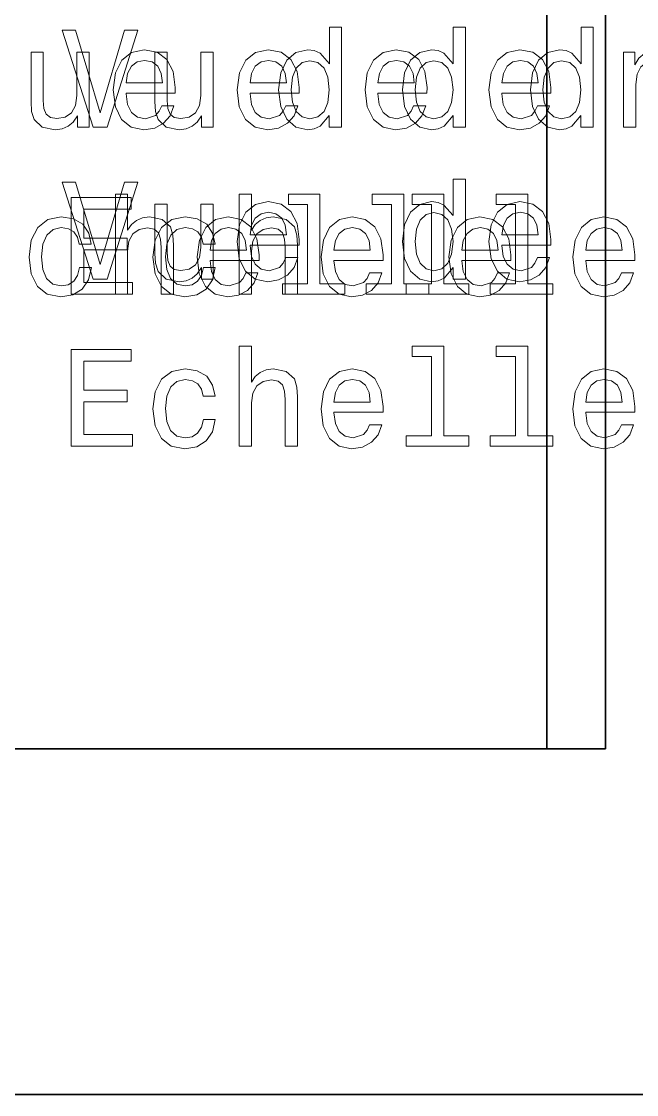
# Model space of a CAD drawing. Extents: x 315 to 857, y 212 to 651.
# Drawn here: x 426.14 to 448.39, y 289.08 to 327.9 of the extents above; entities that cross this region are included whole.
import ezdxf

# ---------------------------------------------------------------- set-up
doc = ezdxf.new("R2010")
doc.units = 0

msp = doc.modelspace()

# ---------------------------------------------------------------- linework, layer by layer
at = {"color": 7, "lineweight": 35}
for p, q in [((445.142, 352.348), (445.142, 301.585)), ((447.263, 301.584), (447.263, 352.348)), ((447.263, 301.584), (447.263, 352.348)), ((418.026, 301.585), (445.142, 301.585)), ((397.412, 289.079), (453.792, 289.079)), ((397.412, 289.079), (453.792, 289.079))]:
    msp.add_line(p, q, dxfattribs=at)
at = {"color": 7, "lineweight": 35, "ltscale": 3.20435e-05}
msp.add_line((445.142, 301.585), (445.142, 301.584), dxfattribs=at)
at = {"color": 7, "lineweight": 35, "ltscale": 0.053037}
msp.add_line((445.142, 301.584), (447.263, 301.584), dxfattribs=at)
at = {"color": 7, "lineweight": 13}
for points in [[(437.272, 324.498), (437.272, 324.079), (437.716, 324.079), (437.716, 327.7), (437.277, 327.7), (437.277, 326.374), (436.939, 326.757), (436.732, 326.848), (436.495, 326.883), (436.066, 326.783), (435.734, 326.5), (435.517, 326.046), (435.441, 325.436), (435.517, 324.826), (435.734, 324.367), (436.066, 324.079), (436.495, 323.984), (436.732, 324.019), (436.944, 324.11)], [(441.755, 324.498), (441.755, 324.079), (442.199, 324.079), (442.199, 327.7), (441.76, 327.7), (441.76, 326.374), (441.422, 326.757), (441.215, 326.848), (440.978, 326.883), (440.55, 326.783), (440.217, 326.5), (440, 326.046), (439.924, 325.436), (440, 324.826), (440.217, 324.367), (440.55, 324.079), (440.978, 323.984), (441.215, 324.019), (441.427, 324.11)], [(446.38, 324.498), (446.38, 324.079), (446.824, 324.079), (446.824, 327.7), (446.385, 327.7), (446.385, 326.374), (446.047, 326.757), (445.84, 326.848), (445.603, 326.883), (445.175, 326.783), (444.842, 326.5), (444.625, 326.046), (444.549, 325.436), (444.625, 324.826), (444.842, 324.367), (445.175, 324.079), (445.603, 323.984), (445.84, 324.019), (446.052, 324.11)], [(429.868, 327.584), (428.991, 324.604), (428.088, 327.584), (427.609, 327.584), (428.738, 324.079), (429.243, 324.079), (430.347, 327.584)], [(428.587, 326.788), (428.144, 326.788), (428.144, 325.224), (428.093, 324.861), (427.947, 324.599), (427.72, 324.438), (427.422, 324.387), (427.185, 324.427), (427.034, 324.548), (426.948, 324.755), (426.928, 325.048), (426.928, 326.788), (426.484, 326.788), (426.484, 325.007), (426.499, 324.649), (426.595, 324.352), (426.888, 324.079), (427.357, 323.984), (427.609, 324.019), (427.826, 324.11), (428.012, 324.266), (428.164, 324.493), (428.164, 324.079), (428.587, 324.079)], [(429.924, 325.305), (431.699, 325.305), (431.704, 325.512), (431.623, 326.092), (431.401, 326.525), (431.048, 326.788), (430.579, 326.883), (430.121, 326.783), (429.767, 326.5), (429.541, 326.041), (429.46, 325.436), (429.535, 324.816), (429.762, 324.362), (430.11, 324.079), (430.564, 323.984), (430.958, 324.049), (431.28, 324.221), (431.517, 324.493), (431.654, 324.856), (431.215, 324.856), (431.124, 324.654), (430.993, 324.503), (430.62, 324.382), (430.332, 324.438), (430.115, 324.614), (429.974, 324.901), (429.924, 325.29)], [(433.071, 326.788), (432.627, 326.788), (432.627, 325.224), (432.576, 324.861), (432.43, 324.599), (432.203, 324.438), (431.906, 324.387), (431.669, 324.427), (431.517, 324.548), (431.432, 324.755), (431.411, 325.048), (431.411, 326.788), (430.968, 326.788), (430.968, 325.007), (430.983, 324.649), (431.079, 324.352), (431.371, 324.079), (431.84, 323.984), (432.092, 324.019), (432.309, 324.11), (432.496, 324.266), (432.647, 324.493), (432.647, 324.079), (433.071, 324.079)], [(434.407, 325.305), (436.182, 325.305), (436.187, 325.512), (436.107, 326.092), (435.885, 326.525), (435.532, 326.788), (435.063, 326.883), (434.604, 326.783), (434.251, 326.5), (434.024, 326.041), (433.943, 325.436), (434.019, 324.816), (434.246, 324.362), (434.594, 324.079), (435.048, 323.984), (435.441, 324.049), (435.764, 324.221), (436.001, 324.493), (436.137, 324.856), (435.698, 324.856), (435.607, 324.654), (435.476, 324.503), (435.103, 324.382), (434.816, 324.438), (434.599, 324.614), (434.457, 324.901), (434.407, 325.29)], [(439.032, 325.305), (440.807, 325.305), (440.812, 325.512), (440.731, 326.092), (440.51, 326.525), (440.157, 326.788), (439.688, 326.883), (439.229, 326.783), (438.876, 326.5), (438.649, 326.041), (438.568, 325.436), (438.644, 324.816), (438.871, 324.362), (439.218, 324.079), (439.672, 323.984), (440.066, 324.049), (440.389, 324.221), (440.626, 324.493), (440.762, 324.856), (440.323, 324.856), (440.232, 324.654), (440.101, 324.503), (439.728, 324.382), (439.44, 324.438), (439.224, 324.614), (439.082, 324.901), (439.032, 325.29)], [(443.515, 325.305), (445.29, 325.305), (445.295, 325.512), (445.215, 326.092), (444.993, 326.525), (444.64, 326.788), (444.171, 326.883), (443.712, 326.783), (443.359, 326.5), (443.132, 326.041), (443.051, 325.436), (443.127, 324.816), (443.354, 324.362), (443.702, 324.079), (444.156, 323.984), (444.549, 324.049), (444.872, 324.221), (445.109, 324.493), (445.245, 324.856), (444.806, 324.856), (444.715, 324.654), (444.584, 324.503), (444.211, 324.382), (443.924, 324.438), (443.707, 324.614), (443.566, 324.901), (443.515, 325.29)], [(447.918, 324.079), (448.362, 324.079), (448.362, 325.628), (448.407, 326.001), (448.543, 326.268), (448.765, 326.43), (449.063, 326.485), (449.285, 326.45), (449.451, 326.349), (449.552, 326.177), (449.587, 325.945), (450.036, 325.945), (449.976, 326.354), (449.809, 326.646), (449.532, 326.823), (449.154, 326.883), (448.896, 326.843), (448.675, 326.742), (448.478, 326.571), (448.322, 326.339), (448.322, 326.788), (447.918, 326.788)], [(429.924, 325.678), (429.979, 326.026), (430.115, 326.283), (430.322, 326.44), (430.595, 326.495), (430.862, 326.44), (431.069, 326.283), (431.195, 326.026), (431.24, 325.678)], [(434.407, 325.678), (434.463, 326.026), (434.599, 326.283), (434.805, 326.44), (435.078, 326.495), (435.345, 326.44), (435.552, 326.283), (435.678, 326.026), (435.723, 325.678)], [(436.571, 326.485), (436.863, 326.414), (437.085, 326.218), (437.216, 325.89), (437.267, 325.436), (437.216, 324.977), (437.085, 324.649), (436.863, 324.448), (436.571, 324.382), (436.293, 324.448), (436.082, 324.649), (435.94, 324.982), (435.895, 325.436), (435.94, 325.885), (436.082, 326.213), (436.293, 326.414)], [(439.032, 325.678), (439.087, 326.026), (439.224, 326.283), (439.43, 326.44), (439.703, 326.495), (439.97, 326.44), (440.177, 326.283), (440.303, 326.026), (440.348, 325.678)], [(441.054, 326.485), (441.347, 326.414), (441.568, 326.218), (441.7, 325.89), (441.75, 325.436), (441.7, 324.977), (441.568, 324.649), (441.347, 324.448), (441.054, 324.382), (440.777, 324.448), (440.565, 324.649), (440.424, 324.982), (440.378, 325.436), (440.424, 325.885), (440.565, 326.213), (440.777, 326.414)], [(443.515, 325.678), (443.571, 326.026), (443.707, 326.283), (443.914, 326.44), (444.186, 326.495), (444.453, 326.44), (444.66, 326.283), (444.786, 326.026), (444.831, 325.678)], [(445.679, 326.485), (445.971, 326.414), (446.193, 326.218), (446.324, 325.89), (446.375, 325.436), (446.324, 324.977), (446.193, 324.649), (445.971, 324.448), (445.679, 324.382), (445.401, 324.448), (445.19, 324.649), (445.048, 324.982), (445.003, 325.436), (445.048, 325.885), (445.19, 326.213), (445.401, 326.414)], [(429.868, 322.088), (428.991, 319.108), (428.088, 322.088), (427.609, 322.088), (428.738, 318.583), (429.243, 318.583), (430.347, 322.088)], [(441.755, 319.002), (441.755, 318.583), (442.199, 318.583), (442.199, 322.204), (441.76, 322.204), (441.76, 320.878), (441.422, 321.261), (441.215, 321.352), (440.978, 321.387), (440.55, 321.286), (440.217, 321.004), (440, 320.55), (439.924, 319.94), (440, 319.33), (440.217, 318.871), (440.55, 318.583), (440.978, 318.487), (441.215, 318.523), (441.427, 318.613)], [(427.932, 318.033), (430.151, 318.033), (430.151, 318.456), (428.396, 318.456), (428.396, 319.641), (429.959, 319.641), (429.959, 320.06), (428.396, 320.06), (428.396, 321.109), (430.11, 321.109), (430.11, 321.533), (427.932, 321.533)], [(429.535, 318.033), (429.979, 318.033), (429.979, 319.596), (430.025, 319.954), (430.171, 320.216), (430.398, 320.378), (430.7, 320.438), (430.943, 320.388), (431.094, 320.252), (431.169, 320.025), (431.195, 319.722), (431.195, 318.033), (431.639, 318.033), (431.639, 319.813), (431.618, 320.171), (431.528, 320.468), (431.23, 320.741), (430.766, 320.837), (430.514, 320.801), (430.297, 320.706), (430.115, 320.554), (429.979, 320.347), (429.979, 321.654), (429.535, 321.654)], [(434.019, 318.033), (434.463, 318.033), (434.463, 319.596), (434.508, 319.954), (434.654, 320.216), (434.881, 320.378), (435.184, 320.438), (435.426, 320.388), (435.577, 320.252), (435.653, 320.025), (435.678, 319.722), (435.678, 318.033), (436.122, 318.033), (436.122, 319.813), (436.102, 320.171), (436.011, 320.468), (435.713, 320.741), (435.249, 320.837), (434.997, 320.801), (434.78, 320.706), (434.599, 320.554), (434.463, 320.347), (434.463, 321.654), (434.019, 321.654)], [(436.49, 321.28), (436.49, 318.406), (435.577, 318.406), (435.577, 318.033), (437.842, 318.033), (437.842, 318.406), (436.934, 318.406), (436.934, 321.654), (435.794, 321.654), (435.794, 321.28)], [(439.526, 321.28), (439.526, 318.406), (438.613, 318.406), (438.613, 318.033), (440.878, 318.033), (440.878, 318.406), (439.97, 318.406), (439.97, 321.654), (438.83, 321.654), (438.83, 321.28)], [(440.973, 321.28), (440.973, 318.406), (440.061, 318.406), (440.061, 318.033), (442.325, 318.033), (442.325, 318.406), (441.417, 318.406), (441.417, 321.654), (440.277, 321.654), (440.277, 321.28)], [(444.009, 321.28), (444.009, 318.406), (443.097, 318.406), (443.097, 318.033), (445.361, 318.033), (445.361, 318.406), (444.453, 318.406), (444.453, 321.654), (443.313, 321.654), (443.313, 321.28)], [(433.071, 321.291), (432.627, 321.291), (432.627, 319.728), (432.576, 319.365), (432.43, 319.103), (432.203, 318.941), (431.906, 318.891), (431.669, 318.931), (431.517, 319.052), (431.432, 319.259), (431.411, 319.552), (431.411, 321.291), (430.968, 321.291), (430.968, 319.511), (430.983, 319.153), (431.079, 318.856), (431.371, 318.583), (431.84, 318.487), (432.092, 318.523), (432.309, 318.613), (432.496, 318.77), (432.647, 318.997), (432.647, 318.583), (433.071, 318.583)], [(434.407, 319.809), (436.182, 319.809), (436.187, 320.016), (436.107, 320.595), (435.885, 321.029), (435.532, 321.291), (435.063, 321.387), (434.604, 321.286), (434.251, 321.004), (434.024, 320.545), (433.943, 319.94), (434.019, 319.32), (434.246, 318.866), (434.594, 318.583), (435.048, 318.487), (435.441, 318.553), (435.764, 318.724), (436.001, 318.997), (436.137, 319.36), (435.698, 319.36), (435.607, 319.158), (435.476, 319.007), (435.103, 318.886), (434.816, 318.941), (434.599, 319.118), (434.457, 319.405), (434.407, 319.794)], [(443.515, 319.809), (445.29, 319.809), (445.295, 320.016), (445.215, 320.595), (444.993, 321.029), (444.64, 321.291), (444.171, 321.387), (443.712, 321.286), (443.359, 321.004), (443.132, 320.545), (443.051, 319.94), (443.127, 319.32), (443.354, 318.866), (443.702, 318.583), (444.156, 318.487), (444.549, 318.553), (444.872, 318.724), (445.109, 318.997), (445.245, 319.36), (444.806, 319.36), (444.715, 319.158), (444.584, 319.007), (444.211, 318.886), (443.924, 318.941), (443.707, 319.118), (443.566, 319.405), (443.515, 319.794)], [(428.224, 319.843), (428.663, 319.843), (428.572, 320.247), (428.355, 320.564), (428.017, 320.761), (427.579, 320.837), (427.095, 320.736), (426.726, 320.453), (426.494, 319.994), (426.414, 319.379), (426.489, 318.769), (426.716, 318.315), (427.074, 318.033), (427.564, 317.937), (427.997, 318.012), (428.335, 318.224), (428.567, 318.557), (428.668, 319.001), (428.244, 319.001), (428.169, 318.718), (428.028, 318.507), (427.826, 318.376), (427.579, 318.335), (427.271, 318.401), (427.049, 318.602), (426.913, 318.93), (426.868, 319.394), (426.913, 319.848), (427.054, 320.176), (427.281, 320.378), (427.579, 320.448), (427.841, 320.403), (428.038, 320.287), (428.169, 320.095)], [(432.707, 319.843), (433.146, 319.843), (433.055, 320.247), (432.839, 320.564), (432.501, 320.761), (432.062, 320.837), (431.578, 320.736), (431.21, 320.453), (430.978, 319.994), (430.897, 319.379), (430.973, 318.769), (431.2, 318.315), (431.558, 318.033), (432.047, 317.937), (432.481, 318.012), (432.818, 318.224), (433.05, 318.557), (433.151, 319.001), (432.728, 319.001), (432.652, 318.718), (432.511, 318.507), (432.309, 318.376), (432.062, 318.335), (431.754, 318.401), (431.532, 318.602), (431.396, 318.93), (431.351, 319.394), (431.396, 319.848), (431.537, 320.176), (431.764, 320.378), (432.062, 320.448), (432.324, 320.403), (432.521, 320.287), (432.652, 320.095)], [(432.96, 319.258), (434.735, 319.258), (434.74, 319.465), (434.659, 320.045), (434.438, 320.479), (434.084, 320.741), (433.615, 320.837), (433.157, 320.736), (432.803, 320.453), (432.577, 319.994), (432.496, 319.389), (432.572, 318.769), (432.798, 318.315), (433.146, 318.033), (433.6, 317.937), (433.994, 318.002), (434.316, 318.174), (434.553, 318.446), (434.69, 318.809), (434.251, 318.809), (434.16, 318.608), (434.029, 318.456), (433.656, 318.335), (433.368, 318.391), (433.151, 318.567), (433.01, 318.855), (432.96, 319.243)], [(434.407, 320.182), (434.463, 320.53), (434.599, 320.787), (434.805, 320.943), (435.078, 320.999), (435.345, 320.943), (435.552, 320.787), (435.678, 320.53), (435.723, 320.182)], [(437.443, 319.258), (439.218, 319.258), (439.223, 319.465), (439.143, 320.045), (438.921, 320.479), (438.568, 320.741), (438.099, 320.837), (437.64, 320.736), (437.287, 320.453), (437.06, 319.994), (436.979, 319.389), (437.055, 318.769), (437.282, 318.315), (437.63, 318.033), (438.084, 317.937), (438.477, 318.002), (438.8, 318.174), (439.037, 318.446), (439.173, 318.809), (438.734, 318.809), (438.643, 318.608), (438.512, 318.456), (438.139, 318.335), (437.852, 318.391), (437.635, 318.567), (437.494, 318.855), (437.443, 319.243)], [(441.054, 320.989), (441.347, 320.918), (441.568, 320.722), (441.7, 320.394), (441.75, 319.94), (441.7, 319.481), (441.568, 319.153), (441.347, 318.951), (441.054, 318.886), (440.777, 318.951), (440.565, 319.153), (440.424, 319.486), (440.378, 319.94), (440.424, 320.389), (440.565, 320.716), (440.777, 320.918)], [(442.068, 319.258), (443.843, 319.258), (443.848, 319.465), (443.767, 320.045), (443.546, 320.479), (443.193, 320.741), (442.724, 320.837), (442.265, 320.736), (441.912, 320.453), (441.685, 319.994), (441.604, 319.389), (441.68, 318.769), (441.907, 318.315), (442.255, 318.033), (442.708, 317.937), (443.102, 318.002), (443.425, 318.174), (443.662, 318.446), (443.798, 318.809), (443.359, 318.809), (443.268, 318.608), (443.137, 318.456), (442.764, 318.335), (442.476, 318.391), (442.26, 318.567), (442.118, 318.855), (442.068, 319.243)], [(443.515, 320.182), (443.571, 320.53), (443.707, 320.787), (443.914, 320.943), (444.186, 320.999), (444.453, 320.943), (444.66, 320.787), (444.786, 320.53), (444.831, 320.182)], [(446.551, 319.258), (448.326, 319.258), (448.331, 319.465), (448.251, 320.045), (448.029, 320.479), (447.676, 320.741), (447.207, 320.837), (446.748, 320.736), (446.395, 320.453), (446.168, 319.994), (446.087, 319.389), (446.163, 318.769), (446.39, 318.315), (446.738, 318.033), (447.192, 317.937), (447.585, 318.002), (447.908, 318.174), (448.145, 318.446), (448.281, 318.809), (447.842, 318.809), (447.751, 318.608), (447.62, 318.456), (447.247, 318.335), (446.96, 318.391), (446.743, 318.567), (446.602, 318.855), (446.551, 319.243)], [(432.96, 319.631), (433.015, 319.979), (433.151, 320.236), (433.358, 320.393), (433.631, 320.448), (433.898, 320.393), (434.105, 320.236), (434.231, 319.979), (434.276, 319.631)], [(437.443, 319.631), (437.499, 319.979), (437.635, 320.236), (437.841, 320.393), (438.114, 320.448), (438.381, 320.393), (438.588, 320.236), (438.714, 319.979), (438.759, 319.631)], [(442.068, 319.631), (442.123, 319.979), (442.26, 320.236), (442.466, 320.393), (442.739, 320.448), (443.006, 320.393), (443.213, 320.236), (443.339, 319.979), (443.384, 319.631)], [(446.551, 319.631), (446.607, 319.979), (446.743, 320.236), (446.95, 320.393), (447.222, 320.448), (447.489, 320.393), (447.696, 320.236), (447.822, 319.979), (447.867, 319.631)], [(427.932, 312.536), (430.151, 312.536), (430.151, 312.96), (428.396, 312.96), (428.396, 314.145), (429.959, 314.145), (429.959, 314.564), (428.396, 314.564), (428.396, 315.613), (430.11, 315.613), (430.11, 316.036), (427.932, 316.036)], [(434.019, 312.536), (434.463, 312.536), (434.463, 314.1), (434.508, 314.458), (434.654, 314.72), (434.881, 314.881), (435.184, 314.942), (435.426, 314.892), (435.577, 314.755), (435.653, 314.528), (435.678, 314.226), (435.678, 312.536), (436.122, 312.536), (436.122, 314.317), (436.102, 314.675), (436.011, 314.972), (435.713, 315.245), (435.249, 315.34), (434.997, 315.305), (434.78, 315.209), (434.599, 315.058), (434.463, 314.851), (434.463, 316.157), (434.019, 316.157)], [(440.973, 315.784), (440.973, 312.91), (440.061, 312.91), (440.061, 312.536), (442.325, 312.536), (442.325, 312.91), (441.417, 312.91), (441.417, 316.157), (440.277, 316.157), (440.277, 315.784)], [(444.009, 315.784), (444.009, 312.91), (443.097, 312.91), (443.097, 312.536), (445.361, 312.536), (445.361, 312.91), (444.453, 312.91), (444.453, 316.157), (443.313, 316.157), (443.313, 315.784)], [(432.707, 314.347), (433.146, 314.347), (433.055, 314.75), (432.839, 315.068), (432.501, 315.265), (432.062, 315.34), (431.578, 315.24), (431.21, 314.957), (430.978, 314.498), (430.897, 313.883), (430.973, 313.273), (431.2, 312.819), (431.558, 312.536), (432.047, 312.441), (432.481, 312.516), (432.818, 312.728), (433.05, 313.061), (433.151, 313.505), (432.728, 313.505), (432.652, 313.222), (432.511, 313.01), (432.309, 312.879), (432.062, 312.839), (431.754, 312.905), (431.532, 313.106), (431.396, 313.434), (431.351, 313.898), (431.396, 314.352), (431.537, 314.68), (431.764, 314.881), (432.062, 314.952), (432.324, 314.907), (432.521, 314.791), (432.652, 314.599)], [(437.443, 313.762), (439.218, 313.762), (439.223, 313.969), (439.143, 314.549), (438.921, 314.982), (438.568, 315.245), (438.099, 315.34), (437.64, 315.24), (437.287, 314.957), (437.06, 314.498), (436.979, 313.893), (437.055, 313.273), (437.282, 312.819), (437.63, 312.536), (438.084, 312.441), (438.477, 312.506), (438.8, 312.678), (439.037, 312.95), (439.173, 313.313), (438.734, 313.313), (438.643, 313.111), (438.512, 312.96), (438.139, 312.839), (437.852, 312.894), (437.635, 313.071), (437.494, 313.358), (437.443, 313.747)], [(446.551, 313.762), (448.326, 313.762), (448.331, 313.969), (448.251, 314.549), (448.029, 314.982), (447.676, 315.245), (447.207, 315.34), (446.748, 315.24), (446.395, 314.957), (446.168, 314.498), (446.087, 313.893), (446.163, 313.273), (446.39, 312.819), (446.738, 312.536), (447.192, 312.441), (447.585, 312.506), (447.908, 312.678), (448.145, 312.95), (448.281, 313.313), (447.842, 313.313), (447.751, 313.111), (447.62, 312.96), (447.247, 312.839), (446.96, 312.894), (446.743, 313.071), (446.602, 313.358), (446.551, 313.747)], [(437.443, 314.135), (437.499, 314.483), (437.635, 314.74), (437.841, 314.897), (438.114, 314.952), (438.381, 314.897), (438.588, 314.74), (438.714, 314.483), (438.759, 314.135)], [(446.551, 314.135), (446.607, 314.483), (446.743, 314.74), (446.95, 314.897), (447.222, 314.952), (447.489, 314.897), (447.696, 314.74), (447.822, 314.483), (447.867, 314.135)]]:
    msp.add_lwpolyline(points, close=True, dxfattribs=at)

doc.saveas('drawing.dxf')
